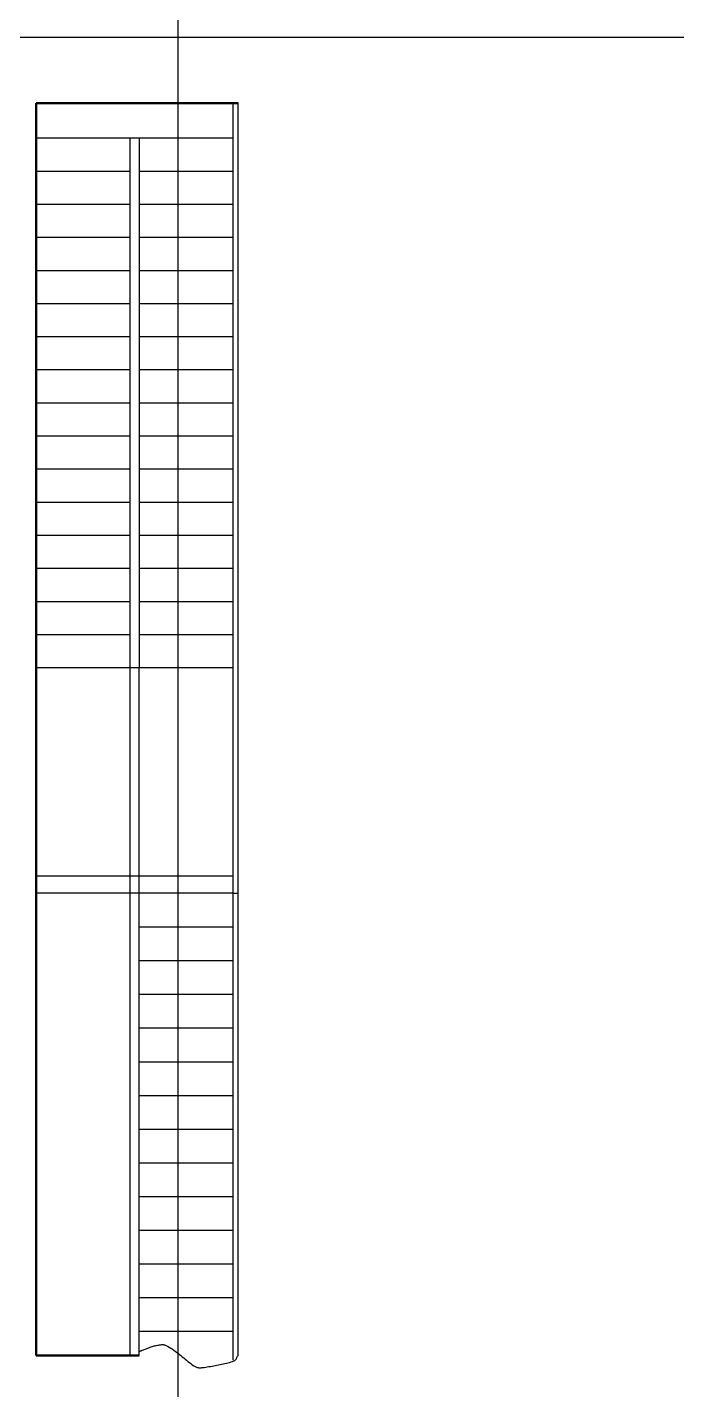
# Model space of a CAD drawing. Extents: x -170 to 1091, y -90 to 504.
# Drawn here: x 198.88 to 203.71, y 65.77 to 75.91 of the extents above; entities that cross this region are included whole.
import ezdxf

# ---------------------------------------------------------------- set-up
doc = ezdxf.new("R2010")
doc.units = 0
doc.header["$LTSCALE"] = 1000
doc.linetypes.add('1 实线', pattern=[0])
doc.linetypes.add('5 双点画线', pattern=[10.5, 6.25, -1.25, 0.25, -1.25, 0.25, -1.25])
for name, color, linetype, lineweight in [('01 粗实线', 7, '1 实线', 50), ('02 细灰线', 253, '1 实线', 25), ('07 双点画线', 6, '5 双点画线', 25)]:
    doc.layers.add(name, color=color, linetype=linetype, lineweight=lineweight)
doc.layers.add('02', color=1, linetype='CONTINUOUS')
doc.layers.add('方格网', color=6, linetype='CONTINUOUS')

msp = doc.modelspace()

# ---------------------------------------------------------------- linework, layer by layer
at = {"layer": '01 粗实线'}
for p, q in [((198.94368, 75.34735, 0), (198.94368, 66.02735, 0)), ((198.94368, 75.34735, 0), (200.44666, 75.34735, 0)), ((198.94368, 66.02735, 0), (199.71137, 66.02735, 0))]:
    msp.add_line(p, q, dxfattribs=at)
at = {"layer": '01 粗实线', "color": 2, "lineweight": 25}
msp.add_open_spline([(199.71137, 66.05695, 0), (199.71305, 66.05774, 0), (199.7164, 66.05933, 0), (199.72137, 66.06177, 0), (199.72635, 66.06417, 0), (199.73135, 66.06651, 0), (199.73898, 66.06974, 0), (199.7492, 66.07378, 0), (199.76194, 66.07881, 0), (199.77469, 66.0837, 0), (199.7875, 66.08845, 0), (199.80097, 66.09348, 0), (199.81536, 66.09798, 0), (199.83075, 66.10138, 0), (199.84624, 66.10413, 0), (199.86183, 66.10637, 0), (199.87431, 66.10872, 0), (199.88395, 66.10969, 0), (199.89061, 66.10901, 0), (199.89715, 66.10755, 0), (199.90352, 66.10544, 0), (199.92417, 66.09669, 0), (199.95737, 66.07751, 0), (200.00071, 66.04521, 0), (200.04209, 66.01017, 0), (200.08414, 65.97606, 0), (200.11572, 65.95165, 0), (200.13837, 65.94026, 0), (200.14913, 65.93785, 0), (200.16015, 65.93694, 0), (200.17125, 65.93724, 0), (200.19461, 65.94009, 0), (200.23007, 65.94561, 0), (200.27774, 65.9534, 0), (200.32515, 65.96244, 0), (200.37166, 65.97476, 0), (200.40627, 65.98205, 0), (200.42642, 65.99267, 0), (200.43225, 66.00083, 0), (200.43695, 66.0098, 0), (200.44119, 66.01923, 0), (200.44486, 66.02505, 0), (200.44666, 66.0279, 0)], degree=3, knots=[0, 0, 0, 0, 0.005578262, 0.011104128, 0.016629105, 0.022151479, 0.027672761, 0.041462818, 0.055120002, 0.06877732, 0.082434284, 0.096090533, 0.111913495, 0.12760435, 0.143345369, 0.159108357, 0.174838908, 0.18146115, 0.188087013, 0.194799666, 0.201540054, 0.208195711, 0.262057426, 0.315925246, 0.370240999, 0.424624645, 0.478563876, 0.489400229, 0.500285889, 0.511383385, 0.522552568, 0.533526615, 0.581951448, 0.630207253, 0.678429637, 0.726619944, 0.774667684, 0.784076661, 0.793733072, 0.804063491, 0.814572485, 0.824677626, 0.824677626, 0.824677626, 0.824677626], dxfattribs=at)
at = {"layer": '02', "ltscale": 8}
msp.add_line((222.2, 75.83535, 0), (168.85, 75.83535, 0), dxfattribs=at)
at = {"layer": '02 细灰线', "color": 7}
for p, q in [((200.40927, 75.34735, 0), (200.40927, 69.46756, 0)), ((200.44666, 69.46756, 0), (200.44666, 75.34735, 0)), ((200.40927, 75.08536, 0), (198.94368, 75.08536, 0)), ((199.64158, 75.08536, 0), (199.64158, 71.1447, 0)), ((199.71137, 75.08536, 0), (199.71137, 71.1447, 0)), ((199.64158, 74.83907, 0), (198.94368, 74.83907, 0)), ((200.40927, 74.83907, 0), (199.71137, 74.83907, 0)), ((199.64158, 74.59278, 0), (198.94368, 74.59278, 0)), ((200.40927, 74.59278, 0), (199.71137, 74.59278, 0)), ((199.64158, 74.34649, 0), (198.94368, 74.34649, 0)), ((200.40927, 74.34649, 0), (199.71137, 74.34649, 0)), ((199.64158, 74.1002, 0), (198.94368, 74.1002, 0)), ((200.40927, 74.1002, 0), (199.71137, 74.1002, 0)), ((199.64158, 73.8539, 0), (198.94368, 73.8539, 0)), ((200.40927, 73.8539, 0), (199.71137, 73.8539, 0)), ((199.64158, 73.60761, 0), (198.94368, 73.60761, 0)), ((200.40927, 73.60761, 0), (199.71137, 73.60761, 0)), ((199.64158, 73.36132, 0), (198.94368, 73.36132, 0)), ((200.40927, 73.36132, 0), (199.71137, 73.36132, 0)), ((199.64158, 73.11503, 0), (198.94368, 73.11503, 0)), ((200.40927, 73.11503, 0), (199.71137, 73.11503, 0)), ((199.64158, 72.86874, 0), (198.94368, 72.86874, 0)), ((200.40927, 72.86874, 0), (199.71137, 72.86874, 0)), ((199.64158, 72.62245, 0), (198.94368, 72.62245, 0)), ((200.40927, 72.62245, 0), (199.71137, 72.62245, 0)), ((199.64158, 72.37616, 0), (198.94368, 72.37616, 0)), ((200.40927, 72.37616, 0), (199.71137, 72.37616, 0)), ((199.64158, 72.12987, 0), (198.94368, 72.12987, 0)), ((200.40927, 72.12987, 0), (199.71137, 72.12987, 0)), ((199.64158, 71.88357, 0), (198.94368, 71.88357, 0)), ((200.40927, 71.88357, 0), (199.71137, 71.88357, 0)), ((199.64158, 71.63728, 0), (198.94368, 71.63728, 0)), ((200.40927, 71.63728, 0), (199.71137, 71.63728, 0)), ((199.64158, 71.39099, 0), (198.94368, 71.39099, 0)), ((200.40927, 71.39099, 0), (199.71137, 71.39099, 0)), ((200.40927, 71.1447, 0), (198.94368, 71.1447, 0)), ((199.64158, 71.1447, 0), (199.64158, 66.02735, 0)), ((199.71137, 66.02735, 0), (199.71137, 71.1447, 0)), ((200.40927, 69.59468, 0), (198.94368, 69.59468, 0)), ((200.40927, 69.46756, 0), (198.94368, 69.46756, 0)), ((200.40927, 69.46756, 0), (200.44666, 69.46756, 0))]:
    msp.add_line(p, q, dxfattribs=at)
at = {"layer": '07 双点画线', "color": 2}
for p, q in [((200.40927, 69.46756, 0), (200.40927, 65.99237, 0)), ((200.44666, 66.0279, 0), (200.44666, 69.46756, 0)), ((199.71137, 69.21695, 0), (200.40927, 69.21695, 0)), ((199.71137, 68.96635, 0), (200.40927, 68.96635, 0)), ((199.71137, 68.71575, 0), (200.40927, 68.71575, 0)), ((199.71137, 68.46514, 0), (200.40927, 68.46514, 0)), ((199.71137, 68.21454, 0), (200.40927, 68.21454, 0)), ((199.71137, 67.96393, 0), (200.40927, 67.96393, 0)), ((199.71137, 67.71333, 0), (200.40927, 67.71333, 0)), ((199.71137, 67.46272, 0), (200.40927, 67.46272, 0)), ((199.71137, 67.21212, 0), (200.40927, 67.21212, 0)), ((199.71137, 66.96152, 0), (200.40927, 66.96152, 0)), ((199.71137, 66.71091, 0), (200.40927, 66.71091, 0)), ((199.71137, 66.46031, 0), (200.40927, 66.46031, 0)), ((199.71137, 66.2097, 0), (200.40927, 66.2097, 0))]:
    msp.add_line(p, q, dxfattribs=at)
at = {"layer": '方格网', "color": 6, "linetype": 'Continuous'}
msp.add_line((200, -54.65023), (200, 494.06478), dxfattribs=at)

doc.saveas('drawing.dxf')
